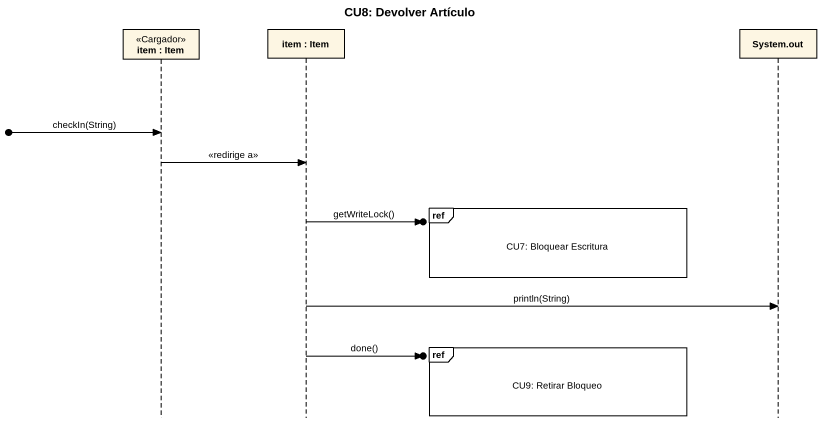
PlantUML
@startuml
title CU8: Devolver Artículo
hide footbox
participant "item : Item" as item <<Cargador>>
participant "item : Item" as item_2
participant "System.out" as System_out

[o-> item : checkIn(String)
item -> item_2 : <<redirige a>>
ref over System_out : CU7: Bloquear Escritura
item_2 ->o] : getWriteLock()
item_2 -> System_out : println(String)
ref over System_out : CU9: Retirar Bloqueo
item_2 ->o] : done()
@enduml
